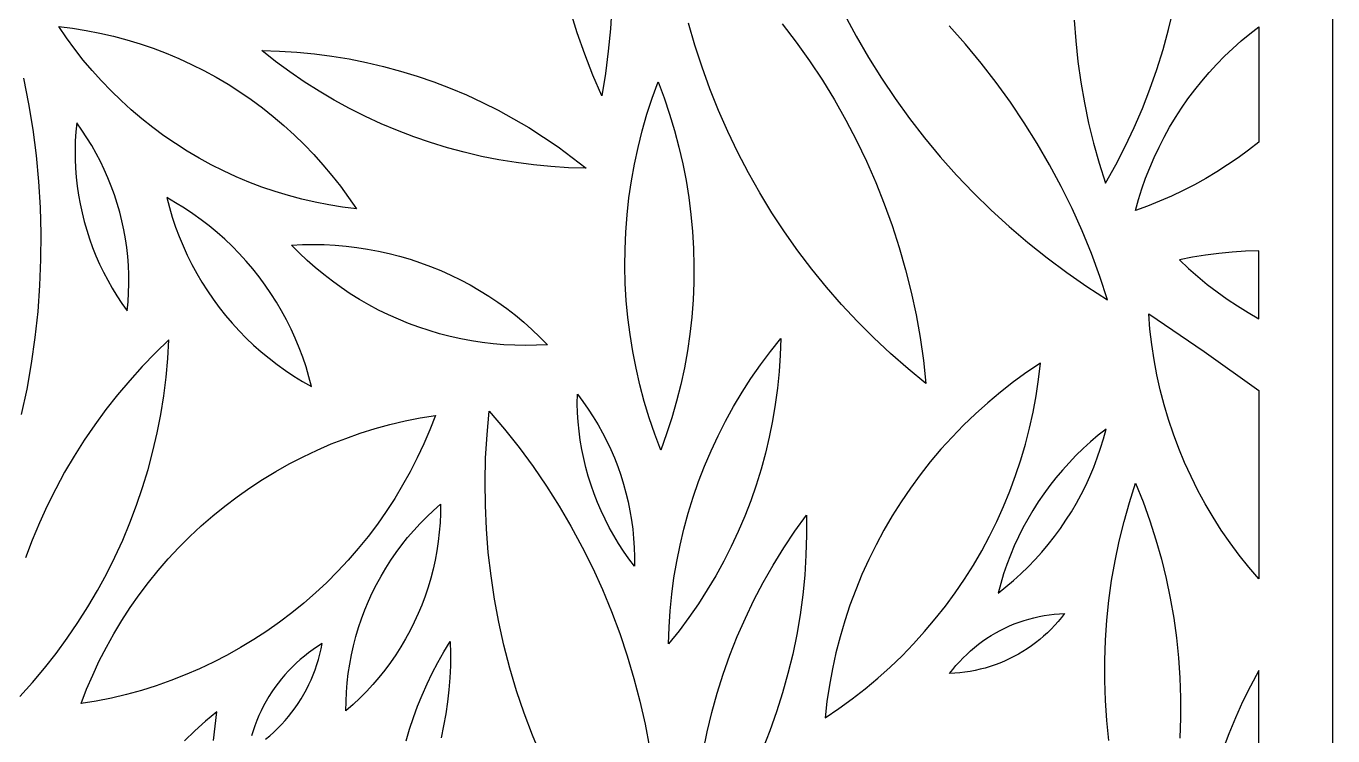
# Model space of a CAD drawing. Header units: millimetres. Extents: x 237 to 916, y 101 to 1525.
# Drawn here: x 563 to 915.7, y 1057.2 to 1249 of the extents above; entities that cross this region are included whole.
import ezdxf

# ---------------------------------------------------------------- set-up
doc = ezdxf.new("R2010")
doc.units = ezdxf.units.MM
doc.layers.add('Layer 01', color=12, linetype='Continuous', true_color=0xde0000)

msp = doc.modelspace()

# ---------------------------------------------------------------- linework, layer by layer
at = {"layer": 'Layer 01'}
for p, q in [((915.65, 101.34), (915.65, 1525.43)), ((711.73, 1247.16), (709.91, 1252.99)), ((721.02, 1254.35), (720.65, 1248.25)), ((783.88, 1252.07), (787, 1246.22)), ((871.32, 1248.03), (872.64, 1253.5)), ((571.78, 1248.88), (575.5, 1248.41)), ((573.88, 1245.78), (571.78, 1248.88)), ((743.48, 1243.78), (741.77, 1249.78)), ((767.06, 1249.61), (770.83, 1244.65)), ((816.5, 1244.08), (812.1, 1249.03)), ((845.85, 1250.57), (846.24, 1244.96)), ((893.25, 1246.91), (895.65, 1248.78)), ((895.65, 1248.78), (895.65, 1217.63)), ((576.09, 1242.75), (573.88, 1245.78)), ((575.5, 1248.41), (579.19, 1247.81)), ((579.19, 1247.81), (582.87, 1247.09)), ((582.87, 1247.09), (586.52, 1246.24)), ((586.52, 1246.24), (590.13, 1245.27)), ((590.13, 1245.27), (593.71, 1244.18)), ((713.75, 1241.4), (711.73, 1247.16)), ((720.65, 1248.25), (720.08, 1242.17)), ((787, 1246.22), (790.32, 1240.48)), ((846.24, 1244.96), (846.83, 1239.37)), ((869.83, 1242.61), (871.32, 1248.03)), ((890.91, 1244.96), (893.25, 1246.91)), ((578.4, 1239.8), (576.09, 1242.75)), ((593.71, 1244.18), (597.26, 1242.96)), ((597.26, 1242.96), (600.76, 1241.63)), ((600.76, 1241.63), (604.21, 1240.18)), ((630.31, 1239.43), (626.58, 1242.37)), ((626.58, 1242.37), (631.33, 1242.23)), ((631.33, 1242.23), (636.06, 1241.93)), ((636.06, 1241.93), (640.78, 1241.47)), ((640.78, 1241.47), (645.49, 1240.86)), ((720.08, 1242.17), (719.31, 1236.11)), ((745.4, 1237.84), (743.48, 1243.78)), ((770.83, 1244.65), (774.44, 1239.55)), ((820.74, 1238.98), (816.5, 1244.08)), ((868.14, 1237.25), (869.83, 1242.61)), ((886.44, 1240.84), (888.64, 1242.94)), ((888.64, 1242.94), (890.91, 1244.96)), ((580.8, 1236.93), (578.4, 1239.8)), ((604.21, 1240.18), (607.61, 1238.61)), ((607.61, 1238.61), (610.96, 1236.93)), ((634.13, 1236.62), (630.31, 1239.43)), ((645.49, 1240.86), (650.17, 1240.08)), ((650.17, 1240.08), (654.82, 1239.15)), ((654.82, 1239.15), (659.44, 1238.06)), ((659.44, 1238.06), (664.01, 1236.82)), ((715.95, 1235.7), (713.75, 1241.4)), ((774.44, 1239.55), (777.87, 1234.34)), ((790.32, 1240.48), (793.83, 1234.86)), ((824.8, 1233.75), (820.74, 1238.98)), ((846.83, 1239.37), (847.61, 1233.8)), ((882.25, 1236.42), (884.31, 1238.66)), ((884.31, 1238.66), (886.44, 1240.84)), ((562.26, 1234.86), (563.62, 1227.96)), ((583.3, 1234.15), (580.8, 1236.93)), ((610.96, 1236.93), (614.25, 1235.13)), ((614.25, 1235.13), (617.47, 1233.23)), ((638.04, 1233.94), (634.13, 1236.62)), ((664.01, 1236.82), (668.55, 1235.43)), ((668.55, 1235.43), (673.03, 1233.88)), ((718.35, 1230.08), (715.95, 1235.7)), ((719.31, 1236.11), (718.35, 1230.08)), ((747.51, 1231.97), (745.4, 1237.84)), ((793.83, 1234.86), (797.52, 1229.36)), ((866.28, 1231.94), (868.14, 1237.25)), ((880.27, 1234.11), (882.25, 1236.42)), ((585.9, 1231.45), (583.3, 1234.15)), ((588.59, 1228.84), (585.9, 1231.45)), ((617.47, 1233.23), (620.63, 1231.22)), ((620.63, 1231.22), (623.72, 1229.1)), ((642.05, 1231.39), (638.04, 1233.94)), ((646.13, 1228.98), (642.05, 1231.39)), ((673.03, 1233.88), (677.46, 1232.19)), ((677.46, 1232.19), (681.84, 1230.35)), ((731.95, 1229.53), (733.52, 1233.88)), ((733.52, 1233.88), (735.15, 1229.55)), ((749.82, 1226.18), (747.51, 1231.97)), ((777.87, 1234.34), (781.12, 1229.02)), ((828.68, 1228.37), (824.8, 1233.75)), ((847.61, 1233.8), (848.58, 1228.27)), ((864.24, 1226.7), (866.28, 1231.94)), ((876.55, 1229.3), (878.37, 1231.73)), ((878.37, 1231.73), (880.27, 1234.11)), ((563.62, 1227.96), (564.76, 1221)), ((591.36, 1226.32), (588.59, 1228.84)), ((623.72, 1229.1), (626.73, 1226.87)), ((650.29, 1226.71), (646.13, 1228.98)), ((681.84, 1230.35), (686.14, 1228.36)), ((686.14, 1228.36), (690.38, 1226.22)), ((730.53, 1225.13), (731.95, 1229.53)), ((735.15, 1229.55), (736.64, 1225.17)), ((781.12, 1229.02), (784.19, 1223.59)), ((797.52, 1229.36), (801.41, 1223.99)), ((832.38, 1222.87), (828.68, 1228.37)), ((848.58, 1228.27), (849.74, 1222.76)), ((874.82, 1226.8), (876.55, 1229.3)), ((594.21, 1223.9), (591.36, 1226.32)), ((597.15, 1221.57), (594.21, 1223.9)), ((626.73, 1226.87), (629.67, 1224.55)), ((629.67, 1224.55), (632.52, 1222.13)), ((654.53, 1224.57), (650.29, 1226.71)), ((658.84, 1222.59), (654.53, 1224.57)), ((690.38, 1226.22), (694.54, 1223.95)), ((694.54, 1223.95), (698.63, 1221.54)), ((729.26, 1220.68), (730.53, 1225.13)), ((736.64, 1225.17), (737.98, 1220.75)), ((752.33, 1220.47), (749.82, 1226.18)), ((801.41, 1223.99), (805.47, 1218.75)), ((862.02, 1221.54), (864.24, 1226.7)), ((871.6, 1221.63), (873.16, 1224.24)), ((873.16, 1224.24), (874.82, 1226.8)), ((564.76, 1221), (565.66, 1214.02)), ((576.4, 1220.4), (576.25, 1217.96)), ((576.62, 1222.83), (576.4, 1220.4)), ((578.04, 1220.84), (576.62, 1222.83)), ((579.39, 1218.8), (578.04, 1220.84)), ((600.17, 1219.35), (597.15, 1221.57)), ((632.52, 1222.13), (635.3, 1219.61)), ((663.21, 1220.74), (658.84, 1222.59)), ((667.64, 1219.05), (663.21, 1220.74)), ((698.63, 1221.54), (702.63, 1218.99)), ((728.13, 1216.19), (729.26, 1220.68)), ((737.98, 1220.75), (739.17, 1216.28)), ((755.03, 1214.84), (752.33, 1220.47)), ((784.19, 1223.59), (787.07, 1218.06)), ((835.89, 1217.25), (832.38, 1222.87)), ((849.74, 1222.76), (851.08, 1217.3)), ((859.62, 1216.45), (862.02, 1221.54)), ((870.12, 1218.97), (871.6, 1221.63)), ((576.25, 1217.96), (576.19, 1215.51)), ((580.67, 1216.71), (579.39, 1218.8)), ((603.25, 1217.23), (600.17, 1219.35)), ((606.41, 1215.22), (603.25, 1217.23)), ((635.3, 1219.61), (637.98, 1217)), ((637.98, 1217), (640.58, 1214.3)), ((672.13, 1217.5), (667.64, 1219.05)), ((676.66, 1216.11), (672.13, 1217.5)), ((702.63, 1218.99), (706.54, 1216.31)), ((787.07, 1218.06), (789.77, 1212.44)), ((805.47, 1218.75), (809.7, 1213.65)), ((839.21, 1211.51), (835.89, 1217.25)), ((851.08, 1217.3), (852.61, 1211.89)), ((868.73, 1216.26), (870.12, 1218.97)), ((895.65, 1217.63), (892.92, 1215.48)), ((565.66, 1214.02), (566.32, 1207.01)), ((576.19, 1215.51), (576.21, 1213.06)), ((581.87, 1214.58), (580.67, 1216.71)), ((583.01, 1212.41), (581.87, 1214.58)), ((609.64, 1213.31), (606.41, 1215.22)), ((612.92, 1211.52), (609.64, 1213.31)), ((640.58, 1214.3), (643.08, 1211.51)), ((681.24, 1214.87), (676.66, 1216.11)), ((685.86, 1213.78), (681.24, 1214.87)), ((690.51, 1212.85), (685.86, 1213.78)), ((706.54, 1216.31), (710.36, 1213.5)), ((710.36, 1213.5), (714.09, 1210.56)), ((727.16, 1211.67), (728.13, 1216.19)), ((739.17, 1216.28), (740.21, 1211.77)), ((757.91, 1209.31), (755.03, 1214.84)), ((809.7, 1213.65), (814.11, 1208.7)), ((857.05, 1211.45), (859.62, 1216.45)), ((866.24, 1210.71), (867.44, 1213.51)), ((867.44, 1213.51), (868.73, 1216.26)), ((890.12, 1213.42), (887.26, 1211.45)), ((892.92, 1215.48), (890.12, 1213.42)), ((576.21, 1213.06), (576.32, 1210.62)), ((576.32, 1210.62), (576.5, 1208.18)), ((584.07, 1210.21), (583.01, 1212.41)), ((585.05, 1207.97), (584.07, 1210.21)), ((616.27, 1209.84), (612.92, 1211.52)), ((619.67, 1208.27), (616.27, 1209.84)), ((643.08, 1211.51), (645.49, 1208.64)), ((695.19, 1212.08), (690.51, 1212.85)), ((699.89, 1211.46), (695.19, 1212.08)), ((704.61, 1211), (699.89, 1211.46)), ((709.35, 1210.7), (704.61, 1211)), ((714.09, 1210.56), (709.35, 1210.7)), ((726.34, 1207.12), (727.16, 1211.67)), ((740.21, 1211.77), (741.1, 1207.23)), ((789.77, 1212.44), (792.27, 1206.72)), ((842.33, 1205.66), (839.21, 1211.51)), ((852.61, 1211.89), (854.32, 1206.54)), ((854.32, 1206.54), (857.05, 1211.45)), ((865.13, 1207.88), (866.24, 1210.71)), ((887.26, 1211.45), (884.33, 1209.57)), ((566.32, 1207.01), (566.75, 1199.98)), ((576.5, 1208.18), (576.77, 1205.75)), ((585.96, 1205.7), (585.05, 1207.97)), ((623.12, 1206.82), (619.67, 1208.27)), ((626.62, 1205.48), (623.12, 1206.82)), ((645.49, 1208.64), (647.79, 1205.69)), ((725.68, 1202.54), (726.34, 1207.12)), ((741.1, 1207.23), (741.83, 1202.66)), ((760.98, 1203.88), (757.91, 1209.31)), ((792.27, 1206.72), (794.59, 1200.93)), ((814.11, 1208.7), (818.68, 1203.91)), ((864.12, 1205.01), (865.13, 1207.88)), ((881.35, 1207.79), (878.31, 1206.1)), ((884.33, 1209.57), (881.35, 1207.79)), ((576.77, 1205.75), (577.12, 1203.33)), ((577.12, 1203.33), (577.55, 1200.92)), ((586.79, 1203.4), (585.96, 1205.7)), ((587.55, 1201.07), (586.79, 1203.4)), ((630.17, 1204.27), (626.62, 1205.48)), ((633.75, 1203.18), (630.17, 1204.27)), ((637.37, 1202.21), (633.75, 1203.18)), ((647.79, 1205.69), (650, 1202.67)), ((650, 1202.67), (652.1, 1199.57)), ((741.83, 1202.66), (742.41, 1198.07)), ((764.23, 1198.56), (760.98, 1203.88)), ((818.68, 1203.91), (823.42, 1199.27)), ((845.25, 1199.71), (842.33, 1205.66)), ((863.2, 1202.11), (864.12, 1205.01)), ((872.07, 1203.03), (868.89, 1201.64)), ((875.22, 1204.51), (872.07, 1203.03)), ((878.31, 1206.1), (875.22, 1204.51)), ((566.75, 1199.98), (566.94, 1192.94)), ((577.55, 1200.92), (578.07, 1198.53)), ((588.22, 1198.72), (587.55, 1201.07)), ((603.33, 1201.25), (600.94, 1202.62)), ((600.94, 1202.62), (601.63, 1199.95)), ((601.63, 1199.95), (602.42, 1197.31)), ((605.68, 1199.8), (603.33, 1201.25)), ((607.97, 1198.27), (605.68, 1199.8)), ((641.01, 1201.36), (637.37, 1202.21)), ((644.69, 1200.64), (641.01, 1201.36)), ((648.39, 1200.04), (644.69, 1200.64)), ((652.1, 1199.57), (648.39, 1200.04)), ((725.17, 1197.94), (725.68, 1202.54)), ((794.59, 1200.93), (796.7, 1195.06)), ((823.42, 1199.27), (828.31, 1194.79)), ((847.96, 1193.67), (845.25, 1199.71)), ((862.38, 1199.18), (863.2, 1202.11)), ((865.65, 1200.36), (862.38, 1199.18)), ((868.89, 1201.64), (865.65, 1200.36)), ((578.07, 1198.53), (578.66, 1196.15)), ((578.66, 1196.15), (579.33, 1193.8)), ((588.81, 1196.34), (588.22, 1198.72)), ((589.33, 1193.95), (588.81, 1196.34)), ((602.42, 1197.31), (603.3, 1194.69)), ((610.21, 1196.66), (607.97, 1198.27)), ((612.39, 1194.98), (610.21, 1196.66)), ((724.82, 1193.33), (725.17, 1197.94)), ((742.41, 1198.07), (742.83, 1193.47)), ((767.66, 1193.35), (764.23, 1198.56)), ((566.94, 1192.94), (566.89, 1185.89)), ((579.33, 1193.8), (580.09, 1191.47)), ((589.76, 1191.54), (589.33, 1193.95)), ((603.3, 1194.69), (604.26, 1192.11)), ((604.26, 1192.11), (605.32, 1189.57)), ((614.51, 1193.22), (612.39, 1194.98)), ((616.57, 1191.38), (614.51, 1193.22)), ((724.62, 1188.71), (724.82, 1193.33)), ((742.83, 1193.47), (743.1, 1188.85)), ((771.27, 1188.26), (767.66, 1193.35)), ((796.7, 1195.06), (798.62, 1189.13)), ((828.31, 1194.79), (833.34, 1190.48)), ((850.47, 1187.53), (847.96, 1193.67)), ((580.09, 1191.47), (580.92, 1189.17)), ((580.92, 1189.17), (581.83, 1186.9)), ((590.11, 1189.12), (589.76, 1191.54)), ((590.38, 1186.69), (590.11, 1189.12)), ((605.32, 1189.57), (606.46, 1187.06)), ((618.57, 1189.48), (616.57, 1191.38)), ((620.49, 1187.51), (618.57, 1189.48)), ((634.61, 1189.8), (637.55, 1189.94)), ((636.68, 1187.7), (634.61, 1189.8)), ((637.55, 1189.94), (640.49, 1189.99)), ((640.49, 1189.99), (643.44, 1189.94)), ((643.44, 1189.94), (646.38, 1189.79)), ((646.38, 1189.79), (649.31, 1189.54)), ((649.31, 1189.54), (652.24, 1189.19)), ((652.24, 1189.19), (655.15, 1188.74)), ((655.15, 1188.74), (658.04, 1188.2)), ((724.58, 1184.09), (724.62, 1188.71)), ((743.1, 1188.85), (743.22, 1184.23)), ((798.62, 1189.13), (800.33, 1183.13)), ((833.34, 1190.48), (838.52, 1186.35)), ((566.89, 1185.89), (566.61, 1178.86)), ((581.83, 1186.9), (582.81, 1184.66)), ((590.56, 1184.25), (590.38, 1186.69)), ((606.46, 1187.06), (607.69, 1184.59)), ((622.35, 1185.48), (620.49, 1187.51)), ((624.14, 1183.38), (622.35, 1185.48)), ((638.81, 1185.67), (636.68, 1187.7)), ((641.02, 1183.72), (638.81, 1185.67)), ((658.04, 1188.2), (660.92, 1187.55)), ((660.92, 1187.55), (663.77, 1186.81)), ((663.77, 1186.81), (666.59, 1185.98)), ((666.59, 1185.98), (669.38, 1185.05)), ((669.38, 1185.05), (672.15, 1184.03)), ((775.04, 1183.29), (771.27, 1188.26)), ((838.52, 1186.35), (843.84, 1182.39)), ((852.77, 1181.32), (850.47, 1187.53)), ((877.76, 1186.5), (874.23, 1185.79)), ((874.23, 1185.79), (876.67, 1183.51)), ((881.31, 1187.09), (877.76, 1186.5)), ((884.88, 1187.56), (881.31, 1187.09)), ((888.46, 1187.9), (884.88, 1187.56)), ((892.06, 1188.12), (888.46, 1187.9)), ((895.65, 1188.22), (892.06, 1188.12)), ((895.65, 1169.93), (895.65, 1188.22)), ((582.81, 1184.66), (583.87, 1182.45)), ((583.87, 1182.45), (585.01, 1180.29)), ((590.67, 1181.8), (590.56, 1184.25)), ((590.69, 1179.36), (590.67, 1181.8)), ((607.69, 1184.59), (609.01, 1182.17)), ((609.01, 1182.17), (610.41, 1179.79)), ((625.85, 1181.22), (624.14, 1183.38)), ((643.29, 1181.84), (641.02, 1183.72)), ((645.62, 1180.04), (643.29, 1181.84)), ((672.15, 1184.03), (674.87, 1182.91)), ((674.87, 1182.91), (677.56, 1181.71)), ((677.56, 1181.71), (680.2, 1180.41)), ((724.69, 1179.46), (724.58, 1184.09)), ((743.22, 1184.23), (743.17, 1179.6)), ((778.98, 1178.45), (775.04, 1183.29)), ((800.33, 1183.13), (801.84, 1177.08)), ((843.84, 1182.39), (849.29, 1178.62)), ((876.67, 1183.51), (879.19, 1181.32)), ((566.61, 1178.86), (566.09, 1171.83)), ((585.01, 1180.29), (586.21, 1178.16)), ((586.21, 1178.16), (587.49, 1176.07)), ((590.63, 1176.91), (590.69, 1179.36)), ((610.41, 1179.79), (611.89, 1177.47)), ((627.49, 1179), (625.85, 1181.22)), ((629.05, 1176.73), (627.49, 1179)), ((648, 1178.32), (645.62, 1180.04)), ((650.45, 1176.68), (648, 1178.32)), ((680.2, 1180.41), (682.8, 1179.03)), ((682.8, 1179.03), (685.35, 1177.56)), ((724.96, 1174.84), (724.69, 1179.46)), ((743.17, 1179.6), (742.97, 1174.98)), ((783.08, 1173.75), (778.98, 1178.45)), ((849.29, 1178.62), (854.86, 1175.03)), ((854.86, 1175.03), (852.77, 1181.32)), ((879.19, 1181.32), (881.77, 1179.2)), ((881.77, 1179.2), (884.43, 1177.17)), ((587.49, 1176.07), (588.84, 1174.03)), ((590.25, 1172.03), (590.48, 1174.47)), ((590.48, 1174.47), (590.63, 1176.91)), ((611.89, 1177.47), (613.44, 1175.19)), ((613.44, 1175.19), (615.08, 1172.98)), ((630.53, 1174.4), (629.05, 1176.73)), ((652.95, 1175.13), (650.45, 1176.68)), ((655.5, 1173.65), (652.95, 1175.13)), ((685.35, 1177.56), (687.85, 1176)), ((687.85, 1176), (690.3, 1174.36)), ((725.38, 1170.24), (724.96, 1174.84)), ((742.97, 1174.98), (742.62, 1170.37)), ((801.84, 1177.08), (803.15, 1170.98)), ((884.43, 1177.17), (887.14, 1175.22)), ((887.14, 1175.22), (889.92, 1173.37)), ((566.09, 1171.83), (565.33, 1164.83)), ((588.84, 1174.03), (590.25, 1172.03)), ((615.08, 1172.98), (616.79, 1170.82)), ((631.93, 1172.02), (630.53, 1174.4)), ((633.24, 1169.6), (631.93, 1172.02)), ((658.1, 1172.27), (655.5, 1173.65)), ((660.74, 1170.97), (658.1, 1172.27)), ((663.43, 1169.77), (660.74, 1170.97)), ((690.3, 1174.36), (692.69, 1172.64)), ((692.69, 1172.64), (695.02, 1170.84)), ((787.33, 1169.19), (783.08, 1173.75)), ((803.15, 1170.98), (804.25, 1164.84)), ((866.28, 1167.08), (865.95, 1171.22)), ((865.95, 1171.22), (880.93, 1161.06)), ((889.92, 1173.37), (892.76, 1171.6)), ((892.76, 1171.6), (895.65, 1169.93)), ((616.79, 1170.82), (618.58, 1168.72)), ((618.58, 1168.72), (620.44, 1166.68)), ((634.47, 1167.14), (633.24, 1169.6)), ((666.16, 1168.65), (663.43, 1169.77)), ((668.92, 1167.63), (666.16, 1168.65)), ((671.71, 1166.7), (668.92, 1167.63)), ((695.02, 1170.84), (697.29, 1168.96)), ((697.29, 1168.96), (699.49, 1167.01)), ((725.96, 1165.65), (725.38, 1170.24)), ((742.62, 1170.37), (742.11, 1165.77)), ((791.74, 1164.78), (787.33, 1169.19)), ((565.33, 1164.83), (564.34, 1157.86)), ((601.49, 1164.23), (597.85, 1160.69)), ((601.2, 1159.16), (601.49, 1164.23)), ((620.44, 1166.68), (622.37, 1164.71)), ((622.37, 1164.71), (624.36, 1162.81)), ((635.61, 1164.63), (634.47, 1167.14)), ((636.67, 1162.08), (635.61, 1164.63)), ((674.54, 1165.87), (671.71, 1166.7)), ((677.39, 1165.13), (674.54, 1165.87)), ((680.26, 1164.49), (677.39, 1165.13)), ((683.15, 1163.94), (680.26, 1164.49)), ((686.06, 1163.49), (683.15, 1163.94)), ((699.49, 1167.01), (701.63, 1164.98)), ((701.63, 1164.98), (703.69, 1162.88)), ((726.69, 1161.08), (725.96, 1165.65)), ((742.11, 1165.77), (741.45, 1161.2)), ((763.83, 1161.08), (766.62, 1164.58)), ((766.62, 1164.58), (766.48, 1160.1)), ((796.29, 1160.52), (791.74, 1164.78)), ((804.25, 1164.84), (805.14, 1158.66)), ((866.76, 1162.95), (866.28, 1167.08)), ((597.85, 1160.69), (594.32, 1157.04)), ((624.36, 1162.81), (626.42, 1160.98)), ((626.42, 1160.98), (628.54, 1159.22)), ((637.64, 1159.5), (636.67, 1162.08)), ((688.99, 1163.15), (686.06, 1163.49)), ((691.92, 1162.89), (688.99, 1163.15)), ((694.86, 1162.74), (691.92, 1162.89)), ((697.81, 1162.69), (694.86, 1162.74)), ((700.75, 1162.74), (697.81, 1162.69)), ((703.69, 1162.88), (700.75, 1162.74)), ((727.58, 1156.54), (726.69, 1161.08)), ((741.45, 1161.2), (740.63, 1156.64)), ((761.16, 1157.48), (763.83, 1161.08)), ((800.99, 1156.41), (796.29, 1160.52)), ((867.38, 1158.85), (866.76, 1162.95)), ((880.93, 1161.06), (895.65, 1150.55)), ((564.34, 1157.86), (563.12, 1150.92)), ((594.32, 1157.04), (590.92, 1153.26)), ((600.74, 1154.1), (601.2, 1159.16)), ((628.54, 1159.22), (630.72, 1157.53)), ((630.72, 1157.53), (632.96, 1155.92)), ((638.51, 1156.89), (637.64, 1159.5)), ((639.3, 1154.24), (638.51, 1156.89)), ((758.61, 1153.8), (761.16, 1157.48)), ((766.48, 1160.1), (766.2, 1155.64)), ((805.14, 1158.66), (805.82, 1152.46)), ((836.74, 1157.95), (833.05, 1155.46)), ((836.24, 1153.52), (836.74, 1157.95)), ((868.14, 1154.76), (867.38, 1158.85)), ((600.11, 1149.06), (600.74, 1154.1)), ((632.96, 1155.92), (635.26, 1154.39)), ((635.26, 1154.39), (637.6, 1152.94)), ((639.99, 1151.58), (639.3, 1154.24)), ((728.62, 1152.04), (727.58, 1156.54)), ((740.63, 1156.64), (739.66, 1152.12)), ((756.19, 1150.04), (758.61, 1153.8)), ((766.2, 1155.64), (765.76, 1151.18)), ((805.82, 1152.46), (800.99, 1156.41)), ((833.05, 1155.46), (829.44, 1152.83)), ((835.58, 1149.11), (836.24, 1153.52)), ((869.05, 1150.71), (868.14, 1154.76)), ((563.12, 1150.92), (561.66, 1144.03)), ((590.92, 1153.26), (587.65, 1149.38)), ((637.6, 1152.94), (639.99, 1151.58)), ((729.81, 1147.57), (728.62, 1152.04)), ((739.66, 1152.12), (738.54, 1147.63)), ((753.9, 1146.19), (756.19, 1150.04)), ((765.76, 1151.18), (765.17, 1146.74)), ((825.93, 1150.09), (822.51, 1147.22)), ((829.44, 1152.83), (825.93, 1150.09)), ((870.09, 1146.69), (869.05, 1150.71)), ((895.65, 1150.55), (895.65, 1099.65)), ((587.65, 1149.38), (584.52, 1145.39)), ((599.3, 1144.05), (600.11, 1149.06)), ((711.74, 1147.01), (711.76, 1149.51)), ((711.82, 1144.52), (711.74, 1147.01)), ((711.76, 1149.51), (713.26, 1147.52)), ((713.26, 1147.52), (714.69, 1145.48)), ((731.15, 1143.14), (729.81, 1147.57)), ((738.54, 1147.63), (737.26, 1143.19)), ((765.17, 1146.74), (764.44, 1142.33)), ((822.51, 1147.22), (819.19, 1144.24)), ((834.77, 1144.72), (835.58, 1149.11)), ((871.27, 1142.71), (870.09, 1146.69)), ((584.52, 1145.39), (581.52, 1141.29)), ((598.33, 1139.07), (599.3, 1144.05)), ((665.23, 1142.31), (669.32, 1143.14)), ((669.32, 1143.14), (673.44, 1143.82)), ((673.44, 1143.82), (671.94, 1139.93)), ((687.36, 1138.6), (687.95, 1144.94)), ((687.95, 1144.94), (692.07, 1140.09)), ((711.97, 1142.04), (711.82, 1144.52)), ((714.69, 1145.48), (716.05, 1143.39)), ((716.05, 1143.39), (717.34, 1141.25)), ((732.64, 1138.76), (731.15, 1143.14)), ((737.26, 1143.19), (735.84, 1138.79)), ((751.74, 1142.27), (753.9, 1146.19)), ((819.19, 1144.24), (815.98, 1141.15)), ((833.81, 1140.37), (834.77, 1144.72)), ((872.6, 1138.77), (871.27, 1142.71)), ((581.52, 1141.29), (578.66, 1137.09)), ((653.16, 1138.99), (657.14, 1140.23)), ((657.14, 1140.23), (661.17, 1141.34)), ((661.17, 1141.34), (665.23, 1142.31)), ((671.94, 1139.93), (670.3, 1136.09)), ((692.07, 1140.09), (696.02, 1135.09)), ((712.22, 1139.56), (711.97, 1142.04)), ((712.54, 1137.08), (712.22, 1139.56)), ((717.34, 1141.25), (718.55, 1139.08)), ((749.72, 1138.28), (751.74, 1142.27)), ((764.44, 1142.33), (763.55, 1137.94)), ((815.98, 1141.15), (812.87, 1137.95)), ((832.7, 1136.05), (833.81, 1140.37)), ((854.44, 1140.1), (852.32, 1138.42)), ((853.74, 1137.49), (854.44, 1140.1)), ((578.66, 1137.09), (575.94, 1132.8)), ((597.19, 1134.12), (598.33, 1139.07)), ((641.5, 1134.43), (645.33, 1136.08)), ((645.33, 1136.08), (649.22, 1137.6)), ((649.22, 1137.6), (653.16, 1138.99)), ((670.3, 1136.09), (668.52, 1132.31)), ((686.98, 1132.24), (687.36, 1138.6)), ((712.96, 1134.63), (712.54, 1137.08)), ((718.55, 1139.08), (719.69, 1136.86)), ((719.69, 1136.86), (720.75, 1134.61)), ((734.27, 1134.43), (732.64, 1138.76)), ((735.84, 1138.79), (734.27, 1134.43)), ((747.83, 1134.22), (749.72, 1138.28)), ((763.55, 1137.94), (762.52, 1133.59)), ((812.87, 1137.95), (809.88, 1134.64)), ((831.44, 1131.77), (832.7, 1136.05)), ((850.26, 1136.67), (848.26, 1134.86)), ((852.32, 1138.42), (850.26, 1136.67)), ((852.95, 1134.91), (853.74, 1137.49)), ((874.05, 1134.88), (872.6, 1138.77)), ((575.94, 1132.8), (573.37, 1128.43)), ((595.88, 1129.21), (597.19, 1134.12)), ((634.01, 1130.74), (637.72, 1132.65)), ((637.72, 1132.65), (641.5, 1134.43)), ((668.52, 1132.31), (666.62, 1128.59)), ((686.83, 1125.88), (686.98, 1132.24)), ((696.02, 1135.09), (699.8, 1129.97)), ((713.45, 1132.18), (712.96, 1134.63)), ((714.03, 1129.76), (713.45, 1132.18)), ((720.75, 1134.61), (721.74, 1132.32)), ((721.74, 1132.32), (722.64, 1129.99)), ((746.07, 1130.1), (747.83, 1134.22)), ((762.52, 1133.59), (761.34, 1129.27)), ((809.88, 1134.64), (807.01, 1131.23)), ((846.32, 1132.97), (844.45, 1131.03)), ((848.26, 1134.86), (846.32, 1132.97)), ((851.11, 1129.83), (852.07, 1132.35)), ((852.07, 1132.35), (852.95, 1134.91)), ((875.65, 1131.05), (874.05, 1134.88)), ((594.41, 1124.35), (595.88, 1129.21)), ((626.8, 1126.53), (630.37, 1128.69)), ((630.37, 1128.69), (634.01, 1130.74)), ((666.62, 1128.59), (664.59, 1124.94)), ((699.8, 1129.97), (703.39, 1124.71)), ((714.69, 1127.36), (714.03, 1129.76)), ((722.64, 1129.99), (723.47, 1127.64)), ((744.46, 1125.93), (746.07, 1130.1)), ((761.34, 1129.27), (760.01, 1124.99)), ((807.01, 1131.23), (804.25, 1127.72)), ((830.04, 1127.54), (831.44, 1131.77)), ((842.64, 1129.02), (840.9, 1126.95)), ((844.45, 1131.03), (842.64, 1129.02)), ((850.06, 1127.33), (851.11, 1129.83)), ((877.37, 1127.27), (875.65, 1131.05)), ((573.37, 1128.43), (570.95, 1123.96)), ((623.31, 1124.24), (626.8, 1126.53)), ((686.91, 1119.51), (686.83, 1125.88)), ((715.44, 1124.98), (714.69, 1127.36)), ((723.47, 1127.64), (724.21, 1125.26)), ((724.21, 1125.26), (724.87, 1122.86)), ((742.99, 1121.7), (744.46, 1125.93)), ((804.25, 1127.72), (801.62, 1124.12)), ((828.49, 1123.36), (830.04, 1127.54)), ((840.9, 1126.95), (839.24, 1124.83)), ((848.94, 1124.88), (850.06, 1127.33)), ((860.78, 1120.32), (862.43, 1125.47)), ((862.43, 1125.47), (864.43, 1120.44)), ((879.23, 1123.55), (877.37, 1127.27)), ((570.95, 1123.96), (568.69, 1119.42)), ((592.78, 1119.54), (594.41, 1124.35)), ((616.57, 1119.31), (619.89, 1121.84)), ((619.89, 1121.84), (623.31, 1124.24)), ((664.59, 1124.94), (662.44, 1121.37)), ((703.39, 1124.71), (706.81, 1119.33)), ((716.26, 1122.62), (715.44, 1124.98)), ((717.17, 1120.3), (716.26, 1122.62)), ((724.87, 1122.86), (725.45, 1120.43)), ((741.67, 1117.42), (742.99, 1121.7)), ((760.01, 1124.99), (758.55, 1120.76)), ((801.62, 1124.12), (799.11, 1120.43)), ((826.79, 1119.23), (828.49, 1123.36)), ((837.64, 1122.65), (836.12, 1120.42)), ((839.24, 1124.83), (837.64, 1122.65)), ((846.44, 1120.09), (847.73, 1122.46)), ((847.73, 1122.46), (848.94, 1124.88)), ((881.21, 1119.9), (879.23, 1123.55)), ((568.69, 1119.42), (566.57, 1114.8)), ((590.98, 1114.8), (592.78, 1119.54)), ((613.33, 1116.68), (616.57, 1119.31)), ((662.44, 1121.37), (660.17, 1117.87)), ((671.09, 1116.42), (672.93, 1118.16)), ((672.93, 1118.16), (674.83, 1119.84)), ((674.83, 1119.84), (674.8, 1117.3)), ((687.2, 1113.15), (686.91, 1119.51)), ((706.81, 1119.33), (710.03, 1113.84)), ((718.15, 1118.01), (717.17, 1120.3)), ((719.21, 1115.76), (718.15, 1118.01)), ((725.45, 1120.43), (725.95, 1117.99)), ((758.55, 1120.76), (756.93, 1116.59)), ((799.11, 1120.43), (796.73, 1116.66)), ((824.96, 1115.17), (826.79, 1119.23)), ((834.67, 1118.13), (833.3, 1115.81)), ((836.12, 1120.42), (834.67, 1118.13)), ((845.07, 1117.76), (846.44, 1120.09)), ((859.3, 1115.11), (860.78, 1120.32)), ((864.43, 1120.44), (866.26, 1115.34)), ((883.32, 1116.32), (881.21, 1119.9)), ((566.57, 1114.8), (564.62, 1110.12)), ((589.03, 1110.11), (590.98, 1114.8)), ((610.18, 1113.93), (613.33, 1116.68)), ((660.17, 1117.87), (657.77, 1114.45)), ((667.59, 1112.74), (669.31, 1114.61)), ((669.31, 1114.61), (671.09, 1116.42)), ((674.69, 1114.77), (674.49, 1112.24)), ((674.8, 1117.3), (674.69, 1114.77)), ((720.35, 1113.54), (719.21, 1115.76)), ((725.95, 1117.99), (726.36, 1115.53)), ((726.36, 1115.53), (726.69, 1113.06)), ((740.49, 1113.1), (741.67, 1117.42)), ((756.93, 1116.59), (755.18, 1112.47)), ((770.42, 1112.5), (773.56, 1116.9)), ((773.56, 1116.9), (773.6, 1111.5)), ((796.73, 1116.66), (794.49, 1112.81)), ((822.98, 1111.17), (824.96, 1115.17)), ((833.3, 1115.81), (832.01, 1113.43)), ((842.1, 1113.25), (843.62, 1115.48)), ((843.62, 1115.48), (845.07, 1117.76)), ((858, 1109.85), (859.3, 1115.11)), ((866.26, 1115.34), (867.9, 1110.18)), ((885.55, 1112.82), (883.32, 1116.32)), ((604.19, 1108.12), (607.14, 1111.08)), ((607.14, 1111.08), (610.18, 1113.93)), ((655.26, 1111.11), (652.63, 1107.87)), ((657.77, 1114.45), (655.26, 1111.11)), ((665.94, 1110.82), (667.59, 1112.74)), ((674.49, 1112.24), (674.19, 1109.73)), ((687.71, 1106.8), (687.2, 1113.15)), ((710.03, 1113.84), (713.06, 1108.24)), ((721.57, 1111.36), (720.35, 1113.54)), ((722.85, 1109.23), (721.57, 1111.36)), ((726.69, 1113.06), (726.93, 1110.58)), ((739.46, 1108.75), (740.49, 1113.1)), ((755.18, 1112.47), (753.29, 1108.41)), ((767.43, 1108), (770.42, 1112.5)), ((773.6, 1111.5), (773.44, 1106.09)), ((794.49, 1112.81), (792.38, 1108.88)), ((820.87, 1107.24), (822.98, 1111.17)), ((830.8, 1111.02), (829.67, 1108.56)), ((832.01, 1113.43), (830.8, 1111.02)), ((838.83, 1108.94), (840.5, 1111.07)), ((840.5, 1111.07), (842.1, 1113.25)), ((887.9, 1109.4), (885.55, 1112.82)), ((564.62, 1110.12), (562.82, 1105.37)), ((586.91, 1105.49), (589.03, 1110.11)), ((601.35, 1105.06), (604.19, 1108.12)), ((652.63, 1107.87), (649.9, 1104.71)), ((662.85, 1106.8), (664.36, 1108.84)), ((664.36, 1108.84), (665.94, 1110.82)), ((674.19, 1109.73), (673.82, 1107.22)), ((713.06, 1108.24), (715.9, 1102.54)), ((724.22, 1107.14), (722.85, 1109.23)), ((726.93, 1110.58), (727.09, 1108.09)), ((727.09, 1108.09), (727.16, 1105.6)), ((738.57, 1104.36), (739.46, 1108.75)), ((753.29, 1108.41), (751.27, 1104.42)), ((764.6, 1103.39), (767.43, 1108)), ((792.38, 1108.88), (790.4, 1104.88)), ((829.67, 1108.56), (828.63, 1106.07)), ((837.09, 1106.88), (838.83, 1108.94)), ((856.89, 1104.55), (858, 1109.85)), ((867.9, 1110.18), (869.37, 1104.97)), ((890.37, 1106.06), (887.9, 1109.4)), ((584.65, 1100.95), (586.91, 1105.49)), ((598.61, 1101.91), (601.35, 1105.06)), ((649.9, 1104.71), (647.05, 1101.66)), ((660.05, 1102.57), (661.41, 1104.71)), ((661.41, 1104.71), (662.85, 1106.8)), ((673.35, 1104.73), (672.8, 1102.25)), ((673.82, 1107.22), (673.35, 1104.73)), ((688.44, 1100.47), (687.71, 1106.8)), ((725.65, 1105.1), (724.22, 1107.14)), ((727.15, 1103.11), (725.65, 1105.1)), ((727.16, 1105.6), (727.15, 1103.11)), ((737.83, 1099.95), (738.57, 1104.36)), ((751.27, 1104.42), (749.11, 1100.5)), ((773.44, 1106.09), (773.1, 1100.69)), ((790.4, 1104.88), (788.56, 1100.81)), ((818.62, 1103.38), (820.87, 1107.24)), ((828.63, 1106.07), (827.66, 1103.55)), ((833.41, 1102.92), (835.28, 1104.87)), ((835.28, 1104.87), (837.09, 1106.88)), ((855.95, 1099.21), (856.89, 1104.55)), ((869.37, 1104.97), (870.66, 1099.71)), ((892.96, 1102.81), (890.37, 1106.06)), ((582.23, 1096.49), (584.65, 1100.95)), ((595.98, 1098.66), (598.61, 1101.91)), ((647.05, 1101.66), (644.11, 1098.7)), ((657.55, 1098.16), (658.76, 1100.39)), ((658.76, 1100.39), (660.05, 1102.57)), ((672.8, 1102.25), (672.16, 1099.8)), ((689.39, 1094.17), (688.44, 1100.47)), ((715.9, 1102.54), (718.54, 1096.74)), ((749.11, 1100.5), (746.82, 1096.65)), ((761.93, 1098.69), (764.6, 1103.39)), ((773.1, 1100.69), (772.57, 1095.31)), ((788.56, 1100.81), (786.87, 1096.69)), ((816.25, 1099.61), (818.62, 1103.38)), ((826.79, 1100.99), (826, 1098.41)), ((827.66, 1103.55), (826.79, 1100.99)), ((829.47, 1099.22), (831.47, 1101.04)), ((831.47, 1101.04), (833.41, 1102.92)), ((895.65, 1099.65), (892.96, 1102.81)), ((593.47, 1095.33), (595.98, 1098.66)), ((644.11, 1098.7), (641.06, 1095.84)), ((656.41, 1095.9), (657.55, 1098.16)), ((671.44, 1097.37), (670.63, 1094.96)), ((672.16, 1099.8), (671.44, 1097.37)), ((737.25, 1095.51), (737.83, 1099.95)), ((759.42, 1093.89), (761.93, 1098.69)), ((813.74, 1095.92), (816.25, 1099.61)), ((826, 1098.41), (825.3, 1095.8)), ((825.3, 1095.8), (827.41, 1097.48)), ((827.41, 1097.48), (829.47, 1099.22)), ((855.21, 1093.85), (855.95, 1099.21)), ((870.66, 1099.71), (871.77, 1094.4)), ((579.66, 1092.11), (582.23, 1096.49)), ((591.08, 1091.91), (593.47, 1095.33)), ((641.06, 1095.84), (637.91, 1093.1)), ((654.39, 1091.25), (655.36, 1093.59)), ((655.36, 1093.59), (656.41, 1095.9)), ((670.63, 1094.96), (669.74, 1092.59)), ((690.56, 1087.91), (689.39, 1094.17)), ((718.54, 1096.74), (720.97, 1090.86)), ((736.81, 1091.05), (737.25, 1095.51)), ((746.82, 1096.65), (744.4, 1092.89)), ((757.09, 1089.02), (759.42, 1093.89)), ((772.57, 1095.31), (771.85, 1089.95)), ((786.87, 1096.69), (785.32, 1092.51)), ((811.11, 1092.32), (813.74, 1095.92)), ((854.64, 1088.46), (855.21, 1093.85)), ((871.77, 1094.4), (872.69, 1089.07)), ((576.94, 1087.82), (579.66, 1092.11)), ((588.8, 1088.41), (591.08, 1091.91)), ((634.67, 1090.46), (631.35, 1087.94)), ((637.91, 1093.1), (634.67, 1090.46)), ((653.49, 1088.88), (654.39, 1091.25)), ((668.77, 1090.25), (667.71, 1087.94)), ((669.74, 1092.59), (668.77, 1090.25)), ((720.97, 1090.86), (723.2, 1084.89)), ((736.53, 1086.59), (736.81, 1091.05)), ((744.4, 1092.89), (741.85, 1089.21)), ((771.85, 1089.95), (770.95, 1084.62)), ((785.32, 1092.51), (783.91, 1088.27)), ((808.35, 1088.82), (811.11, 1092.32)), ((837.72, 1089.73), (839.09, 1089.95)), ((839.09, 1089.95), (840.48, 1090.12)), ((840.48, 1090.12), (841.87, 1090.24)), ((841.87, 1090.24), (843.26, 1090.31)), ((843.26, 1090.31), (842.41, 1089.21)), ((574.08, 1083.62), (576.94, 1087.82)), ((586.65, 1084.83), (588.8, 1088.41)), ((631.35, 1087.94), (627.94, 1085.53)), ((651.96, 1084.04), (652.69, 1086.47)), ((652.69, 1086.47), (653.49, 1088.88)), ((667.71, 1087.94), (666.58, 1085.67)), ((691.94, 1081.7), (690.56, 1087.91)), ((736.39, 1082.11), (736.53, 1086.59)), ((741.85, 1089.21), (739.18, 1085.61)), ((754.92, 1084.06), (757.09, 1089.02)), ((783.91, 1088.27), (782.66, 1084)), ((805.48, 1085.41), (808.35, 1088.82)), ((825.88, 1085.72), (827.13, 1086.34)), ((827.13, 1086.34), (828.4, 1086.92)), ((828.4, 1086.92), (829.68, 1087.46)), ((829.68, 1087.46), (830.99, 1087.95)), ((830.99, 1087.95), (832.31, 1088.4)), ((832.31, 1088.4), (833.64, 1088.8)), ((833.64, 1088.8), (834.99, 1089.16)), ((834.99, 1089.16), (836.35, 1089.47)), ((836.35, 1089.47), (837.72, 1089.73)), ((840.59, 1087.1), (839.62, 1086.09)), ((841.51, 1088.14), (840.59, 1087.1)), ((842.41, 1089.21), (841.51, 1088.14)), ((854.26, 1083.06), (854.64, 1088.46)), ((872.69, 1089.07), (873.43, 1083.7)), ((571.08, 1079.53), (574.08, 1083.62)), ((584.62, 1081.18), (586.65, 1084.83)), ((624.44, 1083.25), (620.87, 1081.08)), ((627.94, 1085.53), (624.44, 1083.25)), ((651.33, 1081.59), (651.96, 1084.04)), ((665.37, 1083.45), (664.08, 1081.26)), ((666.58, 1085.67), (665.37, 1083.45)), ((675.74, 1079.94), (677.46, 1082.73)), ((677.46, 1082.73), (677.54, 1079.46)), ((723.2, 1084.89), (725.22, 1078.85)), ((739.18, 1085.61), (736.39, 1082.11)), ((752.93, 1079.03), (754.92, 1084.06)), ((770.95, 1084.62), (769.86, 1079.32)), ((782.66, 1084), (781.55, 1079.68)), ((802.48, 1082.1), (805.48, 1085.41)), ((820.01, 1081.97), (821.13, 1082.8)), ((821.13, 1082.8), (822.28, 1083.59)), ((822.28, 1083.59), (823.46, 1084.34)), ((823.46, 1084.34), (824.66, 1085.05)), ((824.66, 1085.05), (825.88, 1085.72)), ((836.53, 1083.27), (835.44, 1082.4)), ((837.6, 1084.17), (836.53, 1083.27)), ((838.63, 1085.11), (837.6, 1084.17)), ((839.62, 1086.09), (838.63, 1085.11)), ((854.07, 1077.64), (854.26, 1083.06)), ((873.43, 1083.7), (873.98, 1078.31)), ((567.95, 1075.53), (571.08, 1079.53)), ((582.72, 1077.47), (584.62, 1081.18)), ((620.87, 1081.08), (617.23, 1079.04)), ((639.22, 1079.69), (638.08, 1078.79)), ((640.4, 1080.56), (639.22, 1079.69)), ((641.61, 1081.38), (640.4, 1080.56)), ((642.84, 1082.16), (641.61, 1081.38)), ((641.85, 1077.89), (642.23, 1079.3)), ((642.23, 1079.3), (642.56, 1080.72)), ((642.56, 1080.72), (642.84, 1082.16)), ((650.77, 1079.11), (651.33, 1081.59)), ((664.08, 1081.26), (662.71, 1079.13)), ((674.12, 1077.1), (675.74, 1079.94)), ((677.54, 1079.46), (677.5, 1076.18)), ((693.54, 1075.53), (691.94, 1081.7)), ((769.86, 1079.32), (768.59, 1074.06)), ((781.55, 1079.68), (780.58, 1075.32)), ((799.38, 1078.9), (802.48, 1082.1)), ((815.83, 1078.29), (816.83, 1079.26)), ((816.83, 1079.26), (817.86, 1080.2)), ((817.86, 1080.2), (818.92, 1081.11)), ((818.92, 1081.11), (820.01, 1081.97)), ((830.79, 1079.33), (829.57, 1078.66)), ((832, 1080.04), (830.79, 1079.33)), ((833.17, 1080.79), (832, 1080.04)), ((834.32, 1081.58), (833.17, 1080.79)), ((835.44, 1082.4), (834.32, 1081.58)), ((580.95, 1073.68), (582.72, 1077.47)), ((613.52, 1077.13), (609.74, 1075.34)), ((617.23, 1079.04), (613.52, 1077.13)), ((634.83, 1075.86), (633.81, 1074.82)), ((635.88, 1076.88), (634.83, 1075.86)), ((636.96, 1077.85), (635.88, 1076.88)), ((638.08, 1078.79), (636.96, 1077.85)), ((640.96, 1075.12), (641.43, 1076.5)), ((641.43, 1076.5), (641.85, 1077.89)), ((649.93, 1074.11), (650.31, 1076.62)), ((650.31, 1076.62), (650.77, 1079.11)), ((661.27, 1077.04), (659.76, 1075)), ((662.71, 1079.13), (661.27, 1077.04)), ((672.59, 1074.21), (674.12, 1077.1)), ((677.5, 1076.18), (677.35, 1072.91)), ((725.22, 1078.85), (727.03, 1072.75)), ((751.12, 1073.94), (752.93, 1079.03)), ((792.85, 1072.82), (796.17, 1075.8)), ((796.17, 1075.8), (799.38, 1078.9)), ((813.05, 1075.17), (813.94, 1076.24)), ((813.94, 1076.24), (814.87, 1077.28)), ((814.87, 1077.28), (815.83, 1078.29)), ((823.15, 1075.98), (821.81, 1075.57)), ((824.47, 1076.42), (823.15, 1075.98)), ((825.77, 1076.92), (824.47, 1076.42)), ((827.06, 1077.45), (825.77, 1076.92)), ((828.32, 1078.04), (827.06, 1077.45)), ((829.57, 1078.66), (828.32, 1078.04)), ((854.07, 1072.23), (854.07, 1077.64)), ((873.98, 1078.31), (874.35, 1072.91)), ((564.68, 1071.65), (567.95, 1075.53)), ((579.31, 1069.85), (580.95, 1073.68)), ((602.02, 1072.17), (598.08, 1070.79)), ((605.91, 1073.69), (602.02, 1072.17)), ((609.74, 1075.34), (605.91, 1073.69)), ((631.89, 1072.62), (630.99, 1071.48)), ((632.83, 1073.74), (631.89, 1072.62)), ((633.81, 1074.82), (632.83, 1073.74)), ((639.26, 1071.09), (639.87, 1072.41)), ((639.87, 1072.41), (640.44, 1073.76)), ((640.44, 1073.76), (640.96, 1075.12)), ((649.64, 1071.59), (649.93, 1074.11)), ((658.18, 1073.02), (656.53, 1071.09)), ((659.76, 1075), (658.18, 1073.02)), ((671.17, 1071.26), (672.59, 1074.21)), ((677.35, 1072.91), (677.1, 1069.65)), ((695.35, 1069.43), (693.54, 1075.53)), ((727.03, 1072.75), (728.63, 1066.58)), ((749.48, 1068.78), (751.12, 1073.94)), ((768.59, 1074.06), (767.13, 1068.86)), ((780.58, 1075.32), (779.78, 1070.93)), ((789.43, 1069.95), (792.85, 1072.82)), ((812.19, 1074.07), (813.05, 1075.17)), ((813.59, 1074.14), (812.19, 1074.07)), ((814.97, 1074.26), (813.59, 1074.14)), ((816.36, 1074.43), (814.97, 1074.26)), ((817.74, 1074.64), (816.36, 1074.43)), ((819.1, 1074.91), (817.74, 1074.64)), ((820.46, 1075.22), (819.1, 1074.91)), ((821.81, 1075.57), (820.46, 1075.22)), ((854.25, 1066.81), (854.07, 1072.23)), ((874.35, 1072.91), (874.53, 1067.49)), ((895.65, 1074.86), (893.41, 1070.69)), ((895.65, 938.92), (895.65, 1074.86)), ((561.28, 1067.88), (564.68, 1071.65)), ((577.8, 1065.95), (579.31, 1069.85)), ((594.1, 1069.54), (590.07, 1068.43)), ((598.08, 1070.79), (594.1, 1069.54)), ((629.3, 1069.1), (628.52, 1067.87)), ((630.12, 1070.3), (629.3, 1069.1)), ((630.99, 1071.48), (630.12, 1070.3)), ((637.91, 1068.5), (638.61, 1069.78)), ((638.61, 1069.78), (639.26, 1071.09)), ((649.32, 1066.53), (649.44, 1069.07)), ((649.44, 1069.07), (649.64, 1071.59)), ((654.82, 1069.23), (653.04, 1067.42)), ((656.53, 1071.09), (654.82, 1069.23)), ((669.84, 1068.27), (671.17, 1071.26)), ((677.1, 1069.65), (676.73, 1066.4)), ((697.37, 1063.39), (695.35, 1069.43)), ((748.03, 1063.57), (749.48, 1068.78)), ((767.13, 1068.86), (765.5, 1063.7)), ((779.78, 1070.93), (779.12, 1066.52)), ((785.92, 1067.21), (789.43, 1069.95)), ((893.41, 1070.69), (891.31, 1066.45)), ((581.92, 1066.64), (577.8, 1065.95)), ((586.01, 1067.46), (581.92, 1066.64)), ((590.07, 1068.43), (586.01, 1067.46)), ((627.08, 1065.33), (626.43, 1064.03)), ((627.78, 1066.61), (627.08, 1065.33)), ((628.52, 1067.87), (627.78, 1066.61)), ((635.57, 1064.81), (636.39, 1066.01)), ((636.39, 1066.01), (637.17, 1067.24)), ((637.17, 1067.24), (637.91, 1068.5)), ((649.3, 1064), (649.32, 1066.53)), ((651.2, 1065.68), (649.3, 1064)), ((653.04, 1067.42), (651.2, 1065.68)), ((667.49, 1062.16), (668.61, 1065.23)), ((668.61, 1065.23), (669.84, 1068.27)), ((676.73, 1066.4), (676.25, 1063.16)), ((728.63, 1066.58), (730.01, 1060.37)), ((779.12, 1066.52), (778.61, 1062.09)), ((782.31, 1064.59), (785.92, 1067.21)), ((854.62, 1061.41), (854.25, 1066.81)), ((874.53, 1067.49), (874.53, 1062.08)), ((891.31, 1066.45), (889.35, 1062.14)), ((614.42, 1063.74), (611.42, 1061.21)), ((614.03, 1059.84), (614.42, 1063.74)), ((625.82, 1062.7), (625.25, 1061.36)), ((626.43, 1064.03), (625.82, 1062.7)), ((632.86, 1061.38), (633.8, 1062.49)), ((633.8, 1062.49), (634.7, 1063.63)), ((634.7, 1063.63), (635.57, 1064.81)), ((666.48, 1059.04), (667.49, 1062.16)), ((676.25, 1063.16), (675.66, 1059.94)), ((699.6, 1057.42), (697.37, 1063.39)), ((746.76, 1058.32), (748.03, 1063.57)), ((765.5, 1063.7), (763.68, 1058.61)), ((778.61, 1062.09), (782.31, 1064.59)), ((874.53, 1062.08), (874.33, 1056.66)), ((889.35, 1062.14), (887.54, 1057.76)), ((608.51, 1058.58), (605.69, 1055.86)), ((611.42, 1061.21), (608.51, 1058.58)), ((613.52, 1055.95), (614.03, 1059.84)), ((624.26, 1058.61), (623.84, 1057.22)), ((624.73, 1059.99), (624.26, 1058.61)), ((625.25, 1061.36), (624.73, 1059.99)), ((628.73, 1057.26), (629.81, 1058.23)), ((629.81, 1058.23), (630.86, 1059.25)), ((630.86, 1059.25), (631.88, 1060.29)), ((631.88, 1060.29), (632.86, 1061.38)), ((665.56, 1055.9), (666.48, 1059.04)), ((675.66, 1059.94), (674.96, 1056.74)), ((730.01, 1060.37), (731.18, 1054.11)), ((745.67, 1053.02), (746.76, 1058.32)), ((763.68, 1058.61), (761.69, 1053.58)), ((855.17, 1056.02), (854.62, 1061.41)), ((627.61, 1056.32), (628.73, 1057.26)), ((702.03, 1051.54), (699.6, 1057.42)), ((887.54, 1057.76), (885.88, 1053.33))]:
    msp.add_line(p, q, dxfattribs=at)

doc.saveas('drawing.dxf')
